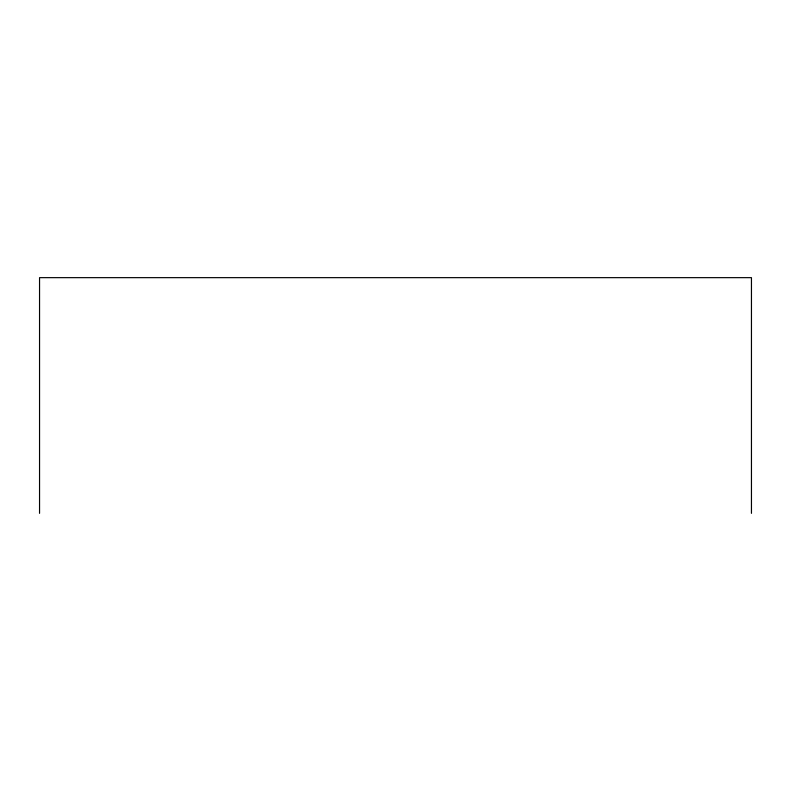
<?xml version="1.0" encoding="UTF-8"?>
<svg xmlns="http://www.w3.org/2000/svg" width="791" height="791" viewBox="0 0 791 791"><rect width="100%" height="100%" fill="white"/><g stroke="black" fill="none" stroke-linecap="round" stroke-linejoin="round"><path stroke-width="1.19" d="M751.45 513.349L751.45 277.651L39.55 277.651L39.55 513.349"/></g></svg>
